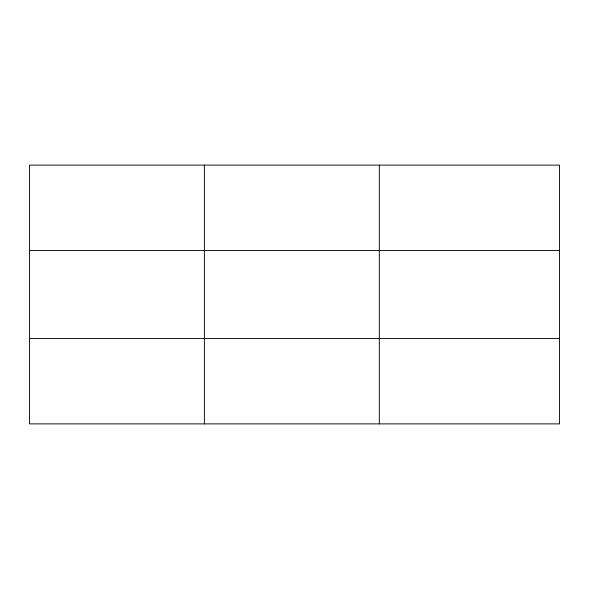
<?xml version="1.0" encoding="UTF-8"?>
<svg xmlns="http://www.w3.org/2000/svg" width="589" height="589" viewBox="0 0 589 589"><rect width="100%" height="100%" fill="white"/><g stroke="black" fill="none" stroke-linecap="round" stroke-linejoin="round"><path stroke-width="0.88" d="M204.383 165.111L204.383 423.889M379.316 165.111L379.316 423.889M559.55 250.509L559.55 165.111L29.45 165.111L29.45 423.889L559.55 423.889L559.55 250.509L29.45 250.509M29.45 338.491L559.55 338.491"/></g></svg>
